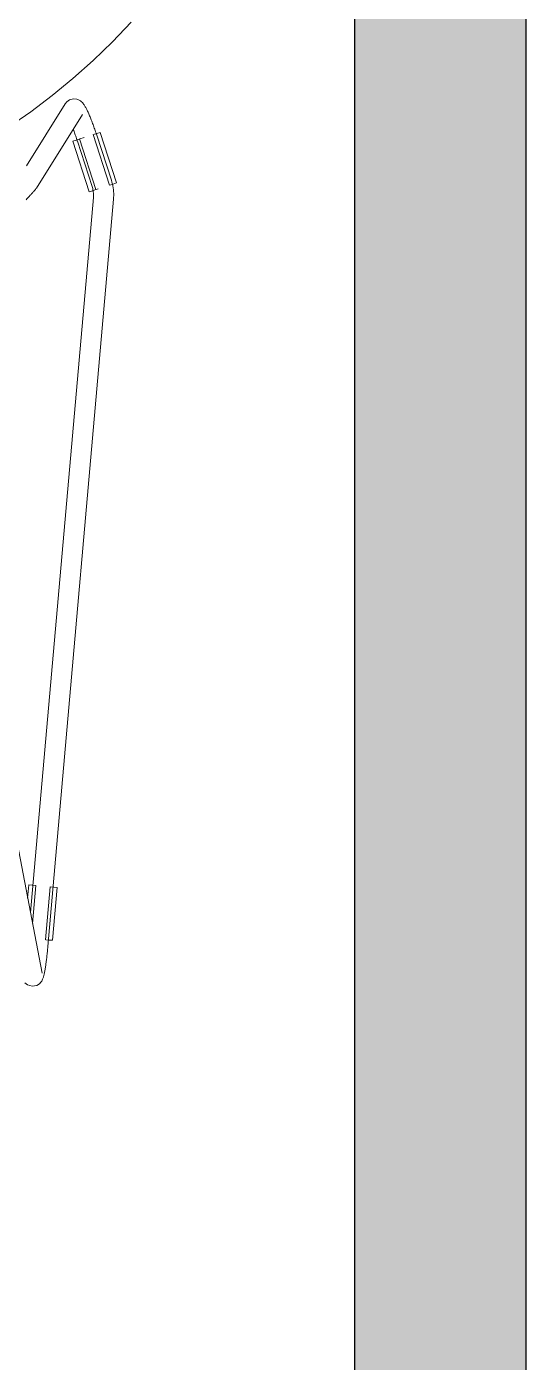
# Model space of a CAD drawing. Header units: millimetres. Extents: x 155927 to 317870, y -36033 to 97293.
# Drawn here: x 164580 to 164877, y 11241 to 12033 of the extents above; entities that cross this region are included whole.
import ezdxf

# ---------------------------------------------------------------- set-up
doc = ezdxf.new("R2010")
doc.units = ezdxf.units.MM
doc.header["$MEASUREMENT"] = 0
for name, color, linetype, lineweight in [('A-WALL-PATT', 7, 'CONTINUOUS', 9), ('I-FURN', 8, 'CONTINUOUS', 9), ('I-WALL', 7, 'CONTINUOUS', 9)]:
    doc.layers.add(name, color=color, linetype=linetype, lineweight=lineweight)

msp = doc.modelspace()

# ---------------------------------------------------------------- hatches: boundary and pattern name
at = {"layer": 'A-WALL-PATT'}
msp.add_hatch(color=256, dxfattribs=at).paths.add_polyline_path([(164774.83, 9369.61), (164876.83, 9369.61), (164876.83, 13505.61), (164774.83, 13505.61), (164774.83, 9818.04)], flags=0)

# ---------------------------------------------------------------- linework, layer by layer
at = {"layer": 'I-FURN'}
for p, q in [((164631.28, 12024.23), (164642.32, 12035.81)), ((164619.78, 12013.1), (164631.28, 12024.23)), ((164607.85, 12002.44), (164619.78, 12013.1)), ((164595.5, 11992.27), (164607.85, 12002.44)), ((164582.76, 11982.6), (164595.5, 11992.27)), ((164603.25, 11987.37), (164580.22, 11950.6)), ((164604.15, 11988.49), (164603.25, 11987.37)), ((164604.15, 11988.49), (164605.88, 11989.71)), ((164605.88, 11989.71), (164608.11, 11990.3)), ((164608.11, 11990.3), (164610.08, 11990.13)), ((164610.08, 11990.13), (164611.46, 11989.61)), ((164611.46, 11989.61), (164612.37, 11989.04)), ((164612.37, 11989.04), (164613, 11988.52)), ((164613, 11988.52), (164613.47, 11988.06)), ((164613.47, 11988.06), (164613.84, 11987.63)), ((164613.84, 11987.63), (164614.15, 11987.23)), ((164614.15, 11987.23), (164614.43, 11986.84)), ((164614.43, 11986.84), (164614.68, 11986.45)), ((164614.68, 11986.45), (164614.92, 11986.06)), ((164614.92, 11986.06), (164615.16, 11985.66)), ((164615.16, 11985.66), (164615.39, 11985.25)), ((164615.39, 11985.25), (164615.62, 11984.82)), ((164615.62, 11984.82), (164615.85, 11984.38)), ((164615.85, 11984.38), (164616.08, 11983.93)), ((164616.08, 11983.93), (164616.31, 11983.45)), ((164616.31, 11983.45), (164616.54, 11982.96)), ((164616.54, 11982.96), (164616.78, 11982.45)), ((164569.64, 11973.44), (164582.76, 11982.6)), ((164586.12, 11937.41), (164613.42, 11981)), ((164616.78, 11982.45), (164617.01, 11981.92)), ((164617.01, 11981.92), (164617.25, 11981.38)), ((164617.25, 11981.38), (164617.5, 11980.82)), ((164617.5, 11980.82), (164617.74, 11980.24)), ((164617.74, 11980.24), (164617.99, 11979.64)), ((164617.99, 11979.64), (164618.24, 11979.03)), ((164618.24, 11979.03), (164618.49, 11978.41)), ((164618.49, 11978.41), (164618.74, 11977.77)), ((164618.74, 11977.77), (164618.99, 11977.11)), ((164618.99, 11977.11), (164619.25, 11976.45)), ((164619.25, 11976.45), (164619.5, 11975.77)), ((164619.5, 11975.77), (164619.76, 11975.08)), ((164619.76, 11975.08), (164620.01, 11974.38)), ((164608.06, 11972.11), (164608.29, 11971.49)), ((164608.29, 11971.49), (164608.53, 11970.85)), ((164608.53, 11970.85), (164608.76, 11970.21)), ((164608.76, 11970.21), (164609, 11969.55)), ((164609, 11969.55), (164609.23, 11968.88)), ((164609.23, 11968.88), (164609.47, 11968.21)), ((164609.47, 11968.21), (164609.7, 11967.53)), ((164609.7, 11967.53), (164609.93, 11966.85)), ((164614.4, 11967.32), (164611.92, 11966.52)), ((164619.89, 11969.09), (164629.58, 11939.09)), ((164620.01, 11974.38), (164620.27, 11973.68)), ((164620.01, 11969.13), (164621.98, 11969.77)), ((164620.27, 11973.68), (164620.52, 11972.96)), ((164620.52, 11972.96), (164620.77, 11972.24)), ((164620.77, 11972.24), (164621.02, 11971.51)), ((164621.02, 11971.51), (164621.27, 11970.78)), ((164621.27, 11970.78), (164621.52, 11970.04)), ((164621.52, 11970.04), (164621.76, 11969.3)), ((164621.76, 11969.3), (164621.91, 11968.84)), ((164630.63, 11942.03), (164621.91, 11968.84)), ((164621.98, 11969.77), (164623.93, 11970.4)), ((164623.93, 11970.4), (164633.62, 11940.39)), ((164607.78, 11965.18), (164609.73, 11965.81)), ((164607.78, 11965.18), (164617.47, 11935.18)), ((164609.73, 11965.81), (164611.7, 11966.45)), ((164609.93, 11966.85), (164610.16, 11966.16)), ((164610.16, 11966.16), (164610.39, 11965.46)), ((164610.39, 11965.46), (164610.5, 11965.14)), ((164610.5, 11965.14), (164619.21, 11938.32)), ((164621.51, 11936.48), (164611.82, 11966.49)), ((164584.36, 11935.17), (164584.11, 11934.89)), ((164584.59, 11935.43), (164584.36, 11935.17)), ((164584.8, 11935.69), (164584.59, 11935.43)), ((164585, 11935.93), (164584.8, 11935.69)), ((164585.19, 11936.16), (164585, 11935.93)), ((164585.37, 11936.38), (164585.19, 11936.16)), ((164585.54, 11936.6), (164585.37, 11936.38)), ((164585.72, 11936.83), (164585.54, 11936.6)), ((164585.9, 11937.09), (164585.72, 11936.83)), ((164586.12, 11937.41), (164585.9, 11937.09)), ((164619.42, 11935.81), (164617.47, 11935.18)), ((164619.21, 11938.32), (164619.4, 11937.68)), ((164619.4, 11937.68), (164619.57, 11937.04)), ((164621.39, 11936.44), (164619.42, 11935.81)), ((164619.57, 11937.04), (164619.71, 11936.4)), ((164619.71, 11936.4), (164619.83, 11935.74)), ((164619.83, 11935.74), (164619.91, 11935.09)), ((164622.77, 11936.89), (164621.61, 11936.51)), ((164631.67, 11939.76), (164629.7, 11939.13)), ((164630.64, 11941.98), (164630.63, 11942.03)), ((164630.97, 11940.89), (164630.64, 11941.98)), ((164631.25, 11939.78), (164630.97, 11940.89)), ((164631.49, 11938.67), (164631.25, 11939.78)), ((164631.69, 11937.54), (164631.49, 11938.67)), ((164633.62, 11940.39), (164631.67, 11939.76)), ((164631.84, 11936.41), (164631.69, 11937.54)), ((164631.95, 11935.27), (164631.84, 11936.41)), ((164632.01, 11934.13), (164631.95, 11935.27)), ((164580.51, 11930.9), (164580.11, 11930.47)), ((164580.9, 11931.33), (164580.51, 11930.9)), ((164581.28, 11931.74), (164580.9, 11931.33)), ((164581.65, 11932.14), (164581.28, 11931.74)), ((164582.01, 11932.53), (164581.65, 11932.14)), ((164582.35, 11932.91), (164582.01, 11932.53)), ((164582.68, 11933.27), (164582.35, 11932.91)), ((164619.95, 11931.76), (164582.67, 11507.41)), ((164582.99, 11933.62), (164582.68, 11933.27)), ((164583.3, 11933.96), (164582.99, 11933.62)), ((164583.58, 11934.28), (164583.3, 11933.96)), ((164583.86, 11934.59), (164583.58, 11934.28)), ((164584.11, 11934.89), (164583.86, 11934.59)), ((164592.96, 11487.39), (164631.91, 11930.71)), ((164619.91, 11935.09), (164619.98, 11934.43)), ((164620, 11932.44), (164619.96, 11931.78)), ((164619.96, 11931.78), (164619.96, 11931.76)), ((164619.98, 11934.43), (164620.01, 11933.77)), ((164620.02, 11933.11), (164620, 11932.44)), ((164620.01, 11933.77), (164620.02, 11933.11)), ((164631.91, 11930.71), (164631.99, 11931.85)), ((164631.99, 11931.85), (164632.02, 11932.99)), ((164632.02, 11932.99), (164632.01, 11934.13)), ((164589.48, 11471.54), (164570.67, 11570.83)), ((164581.63, 11523.89), (164580.93, 11516)), ((164581.63, 11523.89), (164583.67, 11523.71)), ((164583.67, 11523.71), (164585.73, 11523.53)), ((164583.88, 11501.04), (164585.86, 11523.52)), ((164594.3, 11522.78), (164591.54, 11491.37)), ((164594.43, 11522.77), (164596.49, 11522.59)), ((164598.54, 11522.41), (164595.78, 11491)), ((164596.49, 11522.59), (164598.54, 11522.41)), ((164593.73, 11491.17), (164591.67, 11491.36)), ((164592.51, 11482.76), (164592.59, 11483.5)), ((164592.59, 11483.5), (164592.66, 11484.24)), ((164592.66, 11484.24), (164592.74, 11484.98)), ((164592.74, 11484.98), (164592.81, 11485.73)), ((164592.81, 11485.73), (164592.88, 11486.48)), ((164592.88, 11486.48), (164592.95, 11487.23)), ((164592.95, 11487.23), (164592.96, 11487.39)), ((164595.78, 11491), (164593.73, 11491.17)), ((164591.56, 11475.38), (164591.65, 11475.98)), ((164591.65, 11475.98), (164591.74, 11476.6)), ((164591.74, 11476.6), (164591.83, 11477.24)), ((164591.83, 11477.24), (164591.92, 11477.88)), ((164591.92, 11477.88), (164592.01, 11478.55)), ((164592.01, 11478.55), (164592.1, 11479.22)), ((164592.1, 11479.22), (164592.18, 11479.91)), ((164592.18, 11479.91), (164592.27, 11480.61)), ((164592.27, 11480.61), (164592.35, 11481.32)), ((164592.35, 11481.32), (164592.43, 11482.04)), ((164592.43, 11482.04), (164592.51, 11482.76)), ((164589.63, 11467.41), (164589.85, 11467.88)), ((164589.85, 11467.88), (164590.02, 11468.31)), ((164590.02, 11468.31), (164590.16, 11468.72)), ((164590.16, 11468.72), (164590.28, 11469.11)), ((164590.28, 11469.11), (164590.4, 11469.51)), ((164590.4, 11469.51), (164590.51, 11469.91)), ((164590.51, 11469.91), (164590.61, 11470.32)), ((164590.61, 11470.32), (164590.71, 11470.75)), ((164590.71, 11470.75), (164590.81, 11471.19)), ((164590.81, 11471.19), (164590.9, 11471.65)), ((164590.9, 11471.65), (164591, 11472.13)), ((164591, 11472.13), (164591.1, 11472.63)), ((164591.1, 11472.63), (164591.19, 11473.14)), ((164591.19, 11473.14), (164591.28, 11473.67)), ((164591.28, 11473.67), (164591.38, 11474.22)), ((164591.38, 11474.22), (164591.47, 11474.79)), ((164591.47, 11474.79), (164591.56, 11475.38)), ((164580.83, 11464.55), (164579.25, 11465.87)), ((164580.83, 11464.55), (164583.58, 11463.71)), ((164583.58, 11463.71), (164586.34, 11464.2)), ((164586.34, 11464.2), (164587.99, 11465.24)), ((164587.99, 11465.24), (164588.85, 11466.15)), ((164588.85, 11466.15), (164589.33, 11466.85)), ((164589.33, 11466.85), (164589.63, 11467.41))]:
    msp.add_line(p, q, dxfattribs=at)
at = {"layer": 'I-WALL', "lineweight": 30}
for p, q in [((164774.83, 13505.61), (164774.83, 9369.61)), ((164876.83, 9369.61), (164876.83, 13505.61))]:
    msp.add_line(p, q, dxfattribs=at)

doc.saveas('drawing.dxf')
